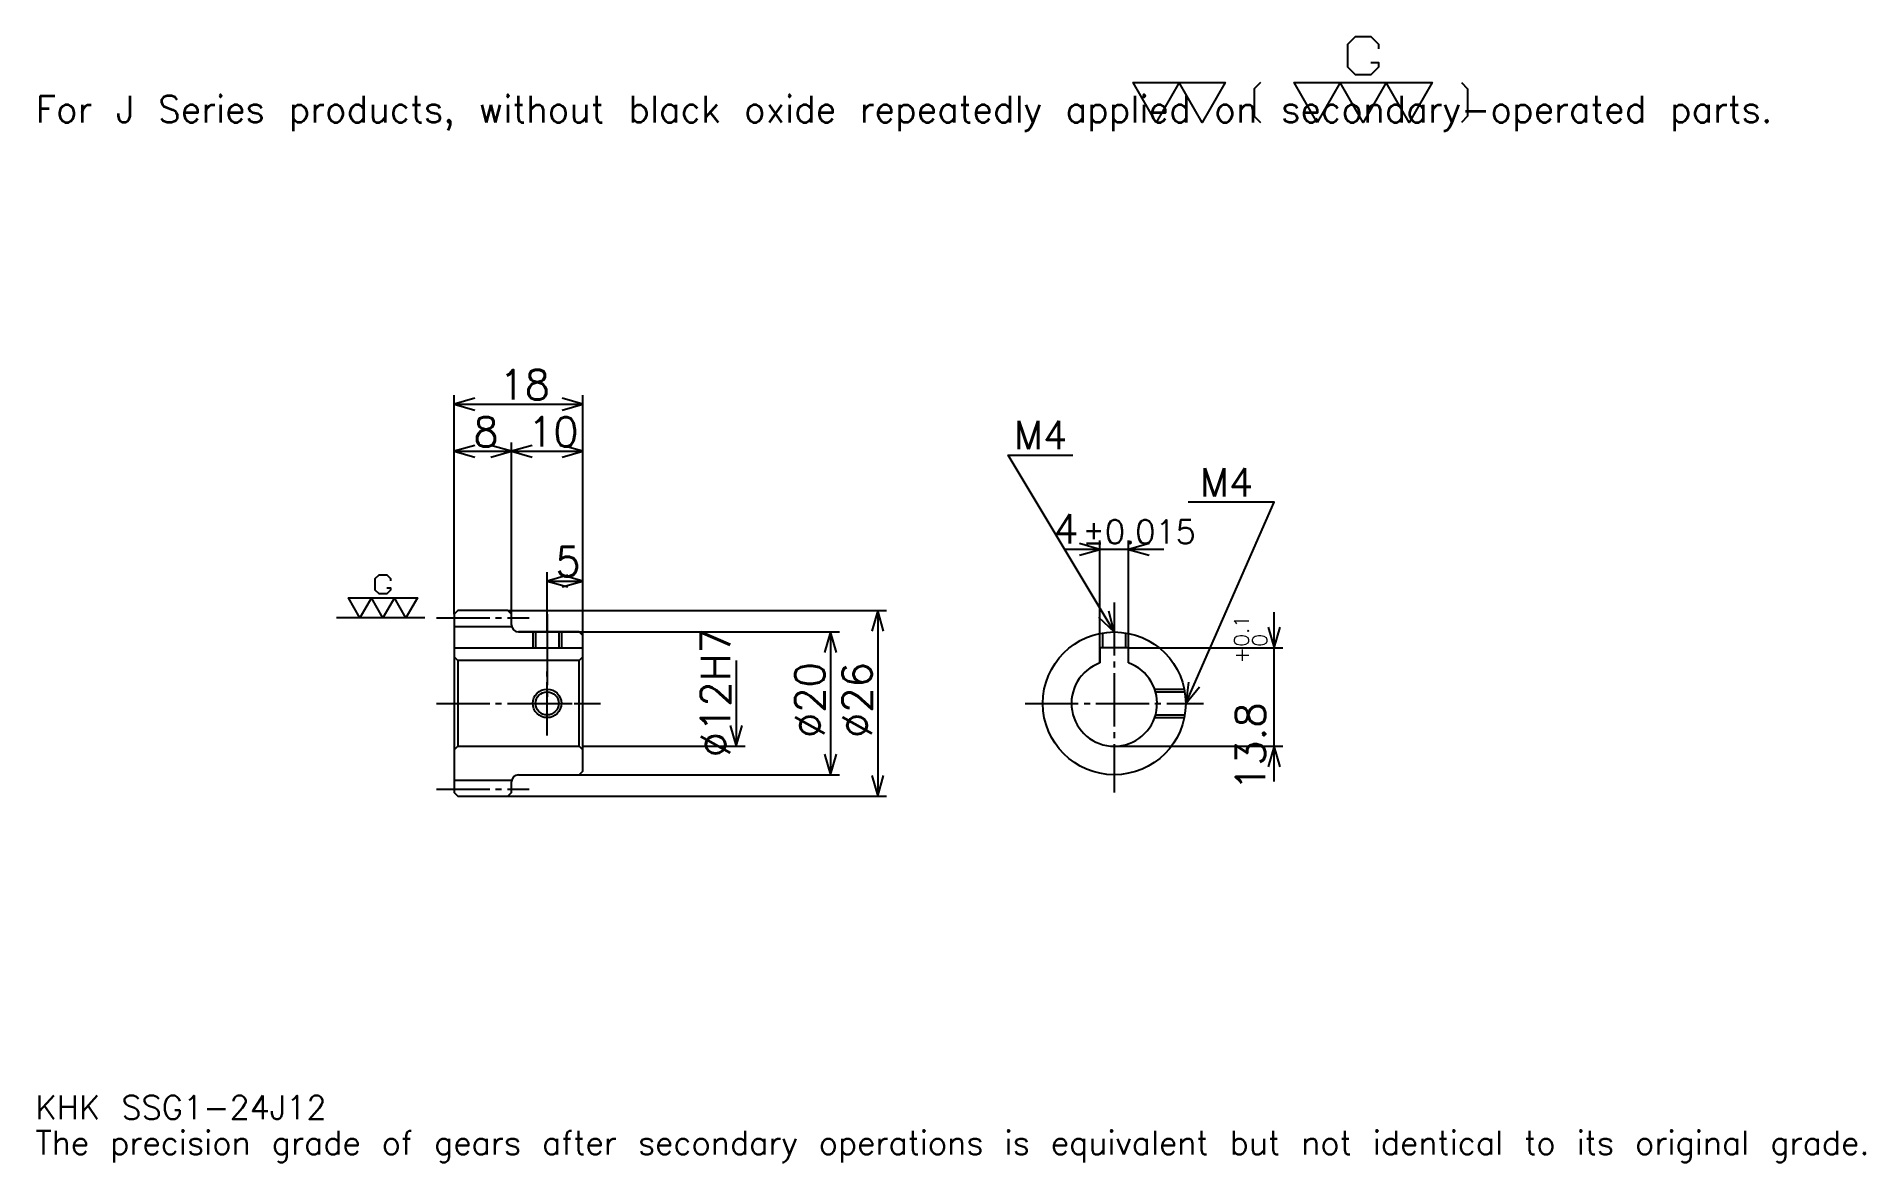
# Model space of a CAD drawing. Extents: x 8 to 265, y 3 to 161.
import ezdxf

# ---------------------------------------------------------------- set-up
doc = ezdxf.new("R2010")
doc.units = 0
doc.linetypes.add('DASHDOT', pattern=[9.913044, 7.434783, -0.826087, 0.826087, -0.826087])
doc.layers.get('0').update_dxf_attribs({"linetype": 'CONTINUOUS'})
doc.layers.add('DASHDOT', color=6, linetype='DASHDOT')
doc.styles.add('KANJI', font='TXT', dxfattribs={"bigfont": 'BIGFONT'})

msp = doc.modelspace()

# ---------------------------------------------------------------- linework, layer by layer
at = {"color": 5}
for p, q in [((66.913048, 80.326088), (66.913048, 110.478264)), ((84.913048, 80.326088), (84.913048, 110.478264)), ((66.913048, 109.239136), (84.913048, 109.239136)), ((66.913048, 102.630432), (74.913048, 102.630432)), ((74.913048, 80.326088), (74.913048, 103.869568)), ((74.913048, 102.630432), (84.913048, 102.630432)), ((157.347839, 75.126091), (157.347839, 90.130432)), ((161.347839, 75.126091), (161.347839, 90.130432)), ((166.304352, 88.891304), (152.391312, 88.891304)), ((79.913048, 80.326088), (79.913048, 85.695656)), ((79.913048, 84.456528), (84.913048, 84.456528)), ((66.913048, 79.826088), (66.913048, 80.326088)), ((74.413048, 80.326088), (84.913048, 80.326088)), ((74.913048, 79.826088), (74.913048, 80.326088)), ((79.913048, 77.326088), (79.913048, 80.326088)), ((79.913048, 77.326088), (79.913048, 80.326088)), ((84.913048, 80.326088), (127.456528, 80.326088)), ((84.913048, 76.826088), (84.913048, 80.326088)), ((126.217392, 80.326088), (126.217392, 54.326088)), ((181.739136, 56.369568), (181.739136, 80.082611)), ((75.913048, 77.326088), (84.913048, 77.326088)), ((84.913048, 77.326088), (120.847832, 77.326088)), ((119.608704, 77.326088), (119.608704, 57.326088)), ((161.347839, 75.126091), (182.978271, 75.126091)), ((106.391312, 73.326088), (106.391312, 61.326088)), ((84.913048, 61.326088), (107.63044, 61.326088)), ((159.347839, 61.326088), (182.978271, 61.326088)), ((75.913048, 57.326088), (84.913048, 57.326088)), ((84.913048, 57.326088), (120.847832, 57.326088)), ((74.413048, 54.326088), (84.913048, 54.326088)), ((84.913048, 54.326088), (127.456528, 54.326088))]:
    msp.add_line(p, q, dxfattribs=at)
at = {"color": 7}
msp.add_line((62.782612, 79.326088), (50.391308, 79.326088), dxfattribs=at)
at = {"color": 4}
for p, q in [((66.913048, 78.076088), (74.913048, 78.076088)), ((66.913048, 75.126091), (84.913048, 75.126091)), ((67.413048, 73.326088), (67.413048, 61.326088)), ((84.413048, 73.326088), (84.913048, 73.826088)), ((84.413048, 61.326088), (84.913048, 60.826088)), ((66.913048, 56.576088), (74.913048, 56.576088))]:
    msp.add_line(p, q, dxfattribs=at)
at = {"color": 7}
for points in [[(195.286957, 157.072174), (196.36087, 157.072174), (196.36087, 156.427826), (195.286957, 155.353912), (193.13913, 155.353912), (192.065216, 156.427826), (192.065216, 159.649567), (193.13913, 160.72348), (195.286957, 160.72348), (196.36087, 159.649567), (196.36087, 159.005219)], [(165.217392, 148.695648), (161.995651, 154.279999), (174.882614, 154.279999), (171.660873, 148.695648), (168.439133, 154.279999), (165.217392, 148.695648)], [(179.822601, 154.279999), (178.963486, 153.420868), (178.963486, 149.554779), (179.822601, 148.695648)], [(187.769562, 148.695648), (184.547821, 154.279999), (203.878265, 154.279999), (200.656525, 148.695648), (197.434784, 154.279999), (194.213043, 148.695648), (190.991302, 154.279999), (187.769562, 148.695648)], [(207.959137, 154.279999), (208.818268, 153.420868), (208.818268, 149.554779), (207.959137, 148.695648)], [(57.454353, 83.514351), (57.99131, 83.514351), (57.99131, 83.192177), (57.454353, 82.65522), (56.38044, 82.65522), (55.843483, 83.192177), (55.843483, 84.803047), (56.38044, 85.339996), (57.454353, 85.339996), (57.99131, 84.803047), (57.99131, 84.480865)], [(53.695656, 79.326088), (52.084785, 82.118263), (61.750004, 82.118263), (60.139133, 79.326088), (58.528267, 82.118263), (56.917397, 79.326088), (55.306526, 82.118263), (53.695656, 79.326088)]]:
    msp.add_lwpolyline(points, dxfattribs=at)
at = {"color": 5}
for points in [[(69.804352, 110.065216), (66.913048, 109.239136), (69.804352, 108.41304)], [(82.021744, 108.41304), (84.913048, 109.239136), (82.021744, 110.065216)], [(69.804352, 103.456528), (66.913048, 102.630432), (69.804352, 101.804352)], [(72.021744, 101.804352), (74.913048, 102.630432), (72.021744, 103.456528)], [(77.804352, 103.456528), (74.913048, 102.630432), (77.804352, 101.804352)], [(82.021744, 101.804352), (84.913048, 102.630432), (82.021744, 103.456528)], [(159.347839, 77.326088), (144.478271, 102.108696), (153.565216, 102.108696)], [(169.347839, 67.326088), (181.739136, 95.5), (169.678253, 95.5)], [(154.456528, 88.065216), (157.347839, 88.891304), (154.456528, 89.717392)], [(164.239136, 89.717392), (161.347839, 88.891304), (164.239136, 88.065216)], [(82.804352, 85.282608), (79.913048, 84.456528), (82.804352, 83.63044)], [(82.021744, 83.63044), (84.913048, 84.456528), (82.021744, 85.282608)], [(127.043488, 77.434784), (126.217392, 80.326088), (125.391312, 77.434784)], [(157.151901, 79.380341), (159.347839, 77.326088), (158.568634, 80.230377)], [(120.434784, 74.434784), (119.608704, 77.326088), (118.782608, 74.434784)], [(180.913055, 78.017395), (181.739136, 75.126091), (182.565216, 78.017395)], [(169.755676, 70.305305), (169.347839, 67.326088), (171.268036, 69.640144)], [(105.565216, 64.217392), (106.391312, 61.326088), (107.217392, 64.217392)], [(118.782608, 60.217392), (119.608704, 57.326088), (120.434784, 60.217392)], [(182.565216, 58.434784), (181.739136, 61.326088), (180.913055, 58.434784)], [(125.391312, 57.217392), (126.217392, 54.326088), (127.043488, 57.217392)]]:
    msp.add_lwpolyline(points, dxfattribs=at)
at = {"color": 4}
for points in [[(74.913048, 78.326088), (74.913048, 79.826088), (74.413048, 80.326088), (67.413048, 80.326088), (66.913048, 79.826088), (66.913048, 60.826088)], [(75.913048, 57.326088), (84.413048, 57.326088), (84.913048, 57.826088), (84.913048, 76.826088), (84.413048, 77.326088), (75.913048, 77.326088)], [(77.913048, 77.326088), (77.913048, 75.126091)], [(78.293045, 77.326088), (78.293045, 75.126091)], [(81.533051, 77.326088), (81.533051, 75.126091)], [(81.913048, 77.326088), (81.913048, 75.126091)], [(157.347839, 72.982941), (157.347839, 77.124046)], [(157.727829, 75.126091), (157.727829, 77.193993)], [(160.967834, 75.126091), (160.967834, 77.193993)], [(161.347839, 72.982941), (161.347839, 77.124046)], [(161.347839, 72.982941), (161.347839, 75.126091), (157.347839, 75.126091), (157.347839, 72.982941)], [(66.913048, 60.826088), (67.413048, 61.326088), (84.413048, 61.326088), (84.413048, 73.326088), (67.413048, 73.326088), (66.913048, 73.826088)], [(165.004684, 69.326088), (169.145782, 69.326088)], [(165.125, 68.946091), (169.215729, 68.946091)], [(165.004684, 65.326088), (169.145782, 65.326088)], [(165.125, 65.706085), (169.215729, 65.706085)], [(66.913048, 60.826088), (66.913048, 54.826088), (67.413048, 54.326088), (74.413048, 54.326088), (74.913048, 54.826088), (74.913048, 56.326088)]]:
    msp.add_lwpolyline(points, dxfattribs=at)
for centre, radius in [((159.347839, 67.326088), 10), ((79.913048, 67.326088), 1.62)]:
    msp.add_circle(centre, radius, dxfattribs=at)
at = {"color": 7}
msp.add_circle((79.913048, 67.326088), 2, dxfattribs=at)
at = {"color": 4}
for centre, radius, start, end in [((75.913048, 78.326088), 1, 180, 270), ((159.347839, 67.326088), 6, 109.47122094, 70.52877906), ((75.913048, 56.326088), 1, 90, 180)]:
    msp.add_arc(centre, radius, start, end, dxfattribs=at)
at = {"layer": 'DASHDOT', "color": 7}
for p, q in [((159.347839, 81.45652), (159.347839, 54.847828)), ((64.434784, 79.326088), (77.391312, 79.326088)), ((79.913048, 77.326088), (79.913048, 67.326088)), ((64.434784, 67.326088), (87.391312, 67.326088)), ((146.869568, 67.326088), (171.82608, 67.326088)), ((64.434784, 55.326088), (77.391312, 55.326088))]:
    msp.add_line(p, q, dxfattribs=at)
for points in [[(79.913048, 79.804352), (79.913048, 72.647827)], [(79.913048, 62.847828), (79.913048, 71.804352)], [(75.434784, 67.326088), (84.391312, 67.326088)]]:
    msp.add_lwpolyline(points, dxfattribs=at)

# ---------------------------------------------------------------- texts
at = {"color": 7, "style": 'KANJI'}
for s, height, p in [('For J Series products, without black oxide repeatedly applied on secondary-operated parts.', 3.717391, (8.26087, 148.695648)), ('18', 4.130435, (73.228264, 109.900002)), ('8', 4.130435, (69.570656, 103.291306)), ('10', 4.130435, (77.228264, 103.291306)), ('M4', 3.965218, (145.304352, 102.934784)), ('M4', 3.965218, (171.330444, 96.326088)), ('4', 4.130435, (150.821808, 89.717392)), ('%%p0.015', 3.304348, (154.910431, 89.717392)), ('5', 4.130435, (81.070656, 85.117393)), ('KHK SSG1-24J12', 3.304348, (8.26087, 9.086957)), ('The precision grade of gears after secondary operations is equivalent but not identical to its original grade.', 3.304348, (8.26087, 4.130435))]:
    msp.add_text(s, height=height, dxfattribs=at).set_placement(p)
for s, height, p in [('%%c12H7', 4.130435, (105.565216, 59.788044)), ('0.1', 2.065217, (178.186951, 75.259941)), ('+', 2.065217, (178.186951, 72.946892)), ('0', 2.065217, (180.747833, 75.259941)), ('%%c20', 4.130435, (118.782608, 62.472828)), ('%%c26', 4.130435, (125.391312, 62.472828)), ('13.8', 4.130435, (180.5, 55.068737))]:
    msp.add_text(s, height=height, rotation=90, dxfattribs=at).set_placement(p)

doc.saveas('drawing.dxf')
